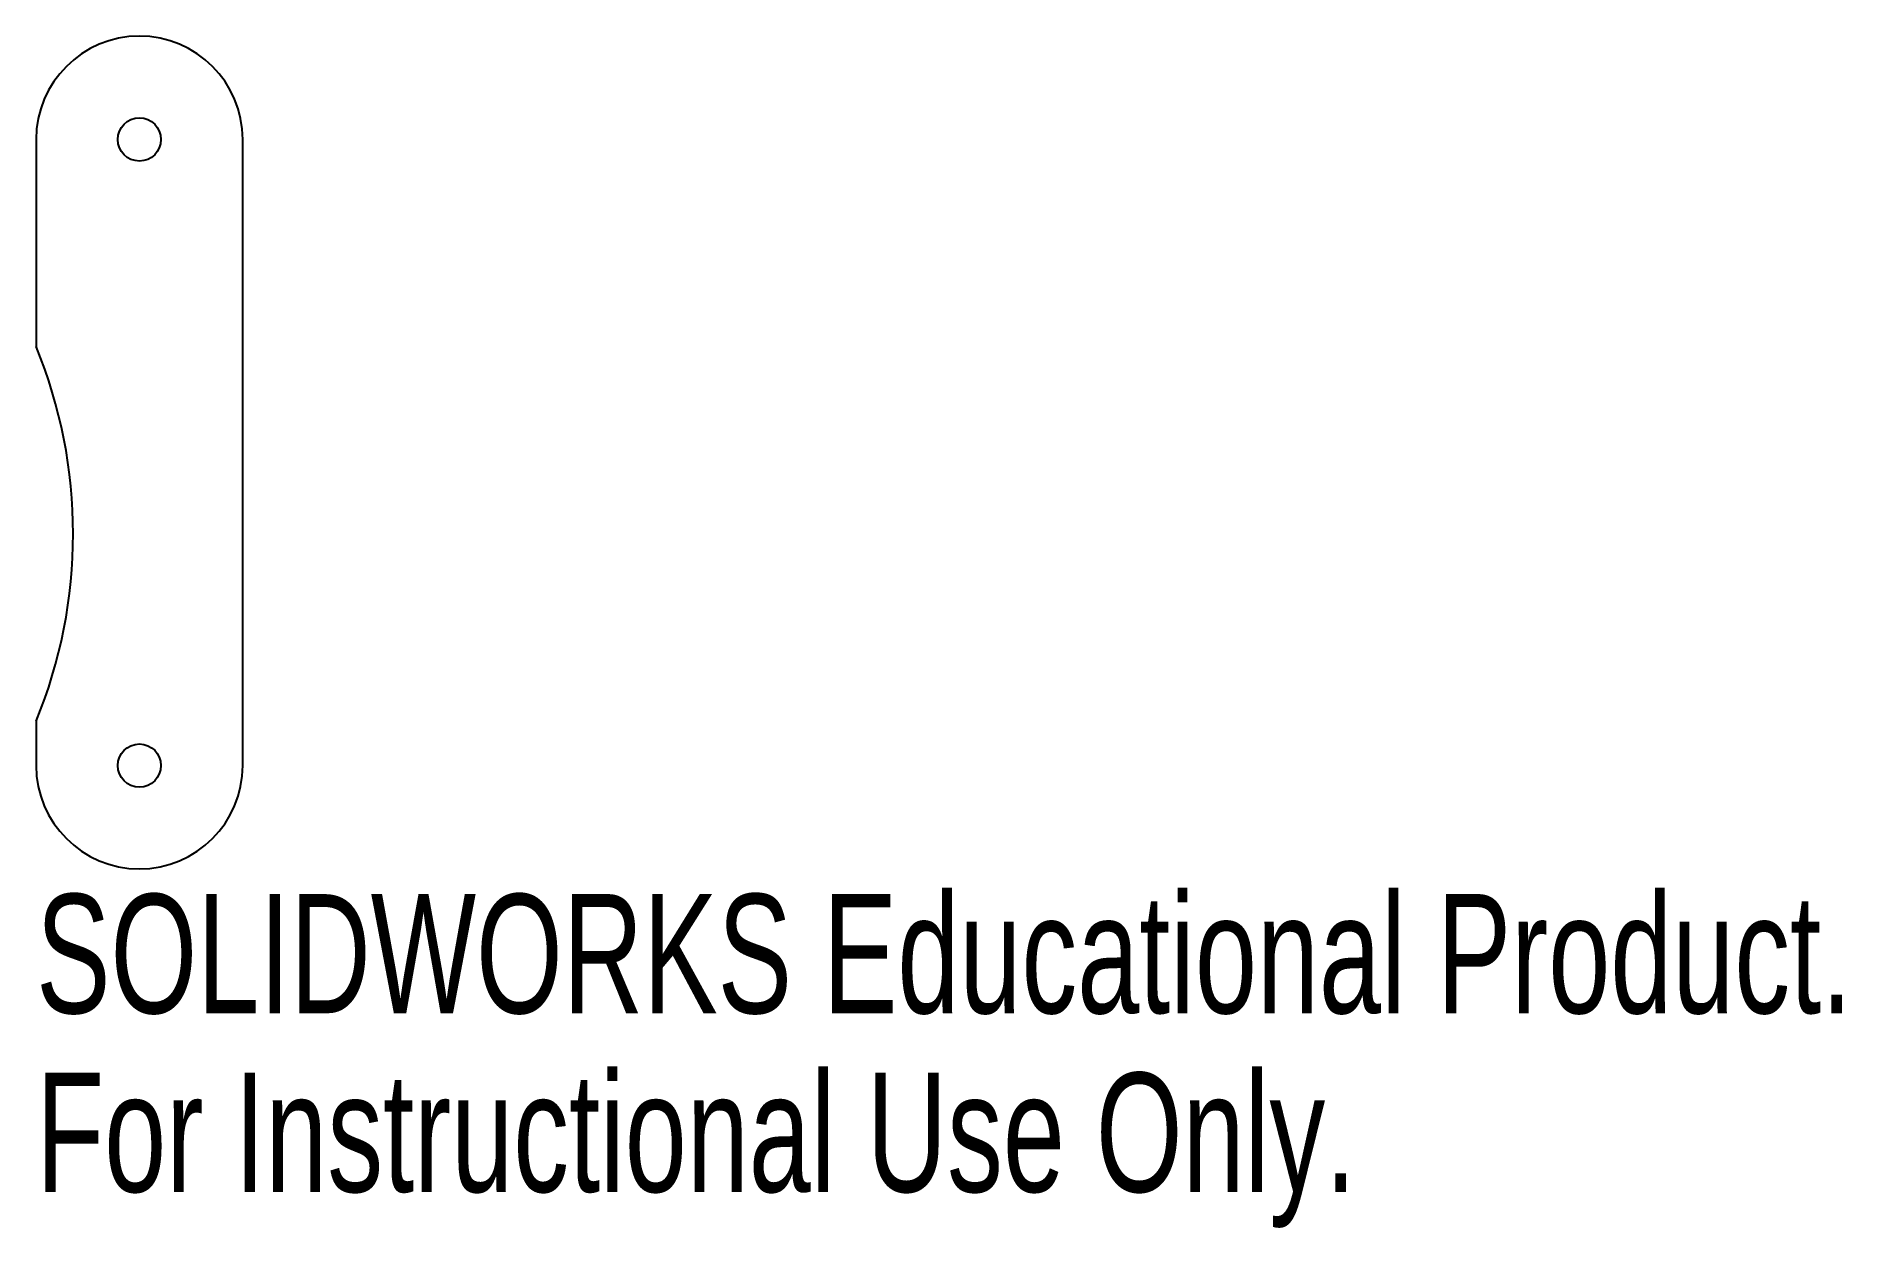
# Model space of a CAD drawing. Header units: inches. Extents: x 0.01 to 2.9, y -1.48 to 0.42.
import ezdxf

# ---------------------------------------------------------------- set-up
doc = ezdxf.new("R2010")
doc.units = ezdxf.units.IN
doc.header["$MEASUREMENT"] = 0
doc.styles.add('SLDTEXTSTYLE0', font='TXT', dxfattribs={"width": 0.7})

msp = doc.modelspace()

# ---------------------------------------------------------------- linework, layer by layer
at = {"color": 7, "linetype": 'Continuous', "lineweight": 25}
for p, q in [((0.0121, 0.2566), (0.0121, -0.0742)), ((0.3421, -0.7434), (0.3421, 0.2566)), ((0.0121, -0.6726), (0.0121, -0.7434))]:
    msp.add_line(p, q, dxfattribs=at)
for centre in [(0.1771, 0.2566), (0.1771, -0.7434)]:
    msp.add_circle(centre, 0.0345, dxfattribs=at)
for centre, radius, start, end in [((0.1771, 0.2566), 0.165, 0, 180), ((-0.7162, -0.3734), 0.7874, 337.6684, 22.3316), ((0.1771, -0.7434), 0.165, 180, 0)]:
    msp.add_arc(centre, radius, start, end, dxfattribs=at)

# ---------------------------------------------------------------- texts
at = {"color": 7, "linetype": 'Continuous', "char_height": 0.1903, "attachment_point": 1, "style": 'SLDTEXTSTYLE0'}
for s, insert in [('SOLIDWORKS Educational Product.', (0.0121, -0.9486)), ('For Instructional Use Only.', (0.0121, -1.234))]:
    msp.add_mtext(s, dxfattribs=dict(at, insert=insert))

doc.saveas('drawing.dxf')
